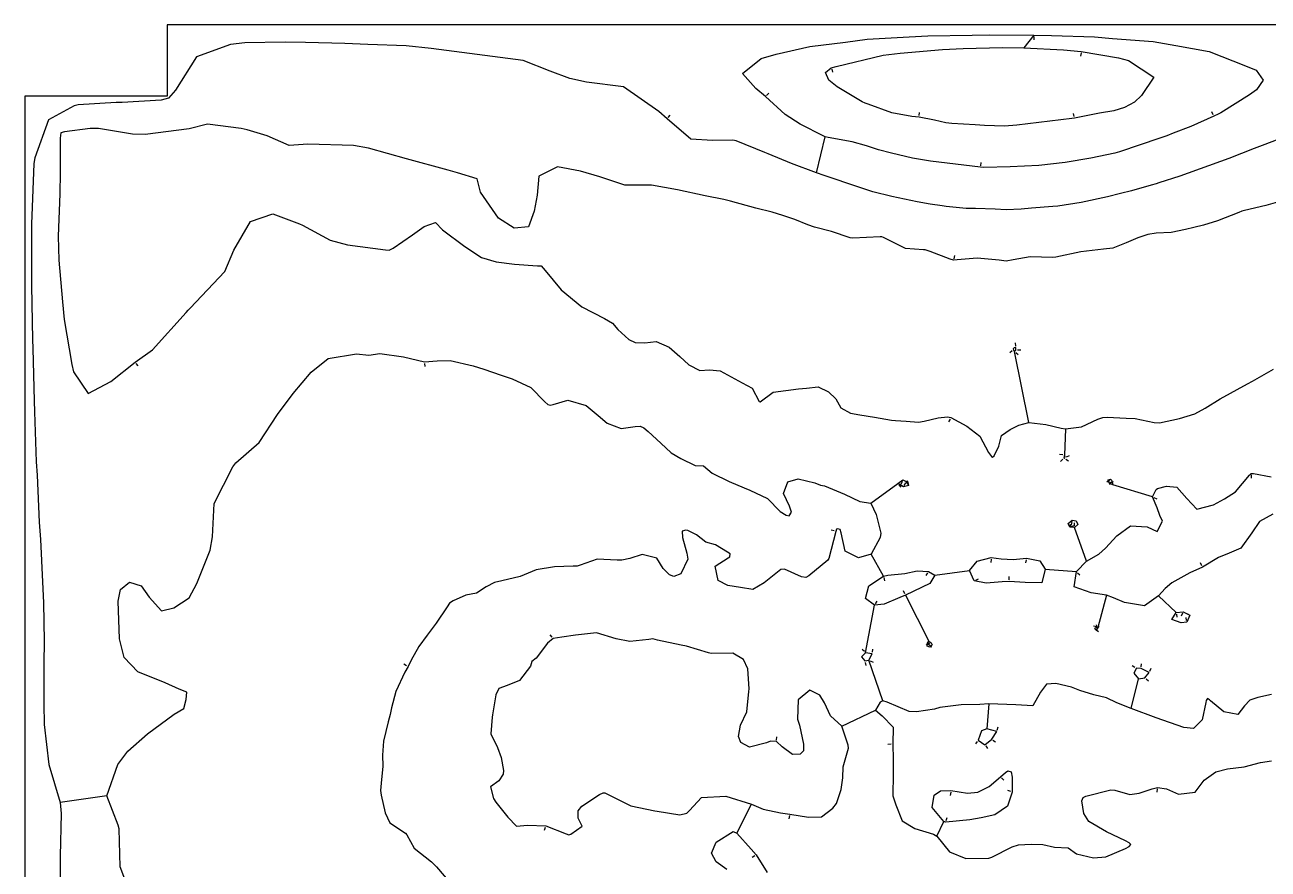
# Model space of a CAD drawing. Header units: metres. Extents: x -0.62 to 0.62, y -0.86 to 0.56.
# Drawn here: x -0.622 to 0.163, y 0.027 to 0.56 of the extents above; entities that cross this region are included whole.
import ezdxf

# ---------------------------------------------------------------- set-up
doc = ezdxf.new("R2010")
doc.units = ezdxf.units.M
for name, color, linetype in [('connections', 2, 'Continuous'), ('direction', 3, 'Continuous'), ('frame', 6, 'Continuous'), ('loops', 1, 'Continuous'), ('merged', 255, 'Continuous')]:
    doc.layers.add(name, color=color, linetype=linetype)

msp = doc.modelspace()

# ---------------------------------------------------------------- linework, layer by layer
at = {"layer": 'connections'}
for p, q in [((0.01493, 0.55375), (0.00866, 0.54577)), ((-0.12228, 0.46667), (-0.11693, 0.48945)), ((0.01167, 0.30894), (0.0028, 0.35381)), ((0.03489, 0.30507), (0.03419, 0.2883)), ((-0.08807, 0.25799), (-0.07092, 0.27045)), ((0.08989, 0.26202), (0.0649, 0.26965)), ((0.04823, 0.22143), (0.04052, 0.24268)), ((-0.07996, 0.21195), (-0.0878, 0.22583)), ((-0.04772, 0.21243), (-0.02565, 0.2154)), ((0.022, 0.21634), (0.04189, 0.21478)), ((-0.06619, 0.19986), (-0.05131, 0.17085)), ((0.06085, 0.1999), (0.05544, 0.17949)), ((0.09373, 0.19946), (0.10492, 0.18891)), ((-0.09143, 0.16352), (-0.08574, 0.19367)), ((-0.08048, 0.13316), (-0.08928, 0.15889)), ((0.07639, 0.12823), (0.08104, 0.14698)), ((-0.10632, 0.11714), (-0.08519, 0.12721)), ((-0.0135, 0.13121), (-0.0148, 0.11542)), ((-0.57064, 0.07303), (-0.60015, 0.06882)), ((-0.17261, 0.0495), (-0.16347, 0.06775)), ((-0.04628, 0.0476), (-0.04186, 0.05685))]:
    msp.add_line(p, q, dxfattribs=at)
at = {"layer": 'direction'}
for points in [[(0.0149, 0.55275), (0.01484, 0.55075)], [(0.04474, 0.54246), (0.0444, 0.54049)], [(-0.11277, 0.53216), (-0.11225, 0.53023)], [(-0.15387, 0.5156), (-0.15259, 0.51713)], [(-0.21611, 0.50159), (-0.21477, 0.50308)], [(-0.05744, 0.50288), (-0.05724, 0.50487)], [(0.04036, 0.50225), (0.04006, 0.50423)], [(0.12823, 0.50342), (0.12742, 0.50524)], [(-0.01857, 0.47117), (-0.01832, 0.47315)], [(-0.03548, 0.41246), (-0.03494, 0.41438)], [(0.00132, 0.35415), (-0.0003, 0.35298)], [(0.0035, 0.35726), (0.00342, 0.35926)], [(0.00462, 0.3548), (0.00662, 0.35491)], [(-0.5523, 0.34634), (-0.55115, 0.34471)], [(-0.36999, 0.34633), (-0.36985, 0.34434)], [(0.00355, 0.35315), (0.00506, 0.35184)], [(-0.03802, 0.31117), (-0.03896, 0.3094)], [(0.0332, 0.28846), (0.03123, 0.28879)], [(0.03322, 0.28585), (0.03186, 0.28438)], [(0.03511, 0.28572), (0.03681, 0.28467)], [(0.03564, 0.28734), (0.0375, 0.28808)], [(0.1523, 0.27582), (0.15232, 0.27382)], [(-0.07032, 0.26965), (-0.06914, 0.26804)], [(-0.06832, 0.27173), (-0.06909, 0.26989)], [(-0.06699, 0.26921), (-0.06594, 0.27091)], [(-0.06434, 0.27014), (-0.06481, 0.27209)], [(0.06255, 0.27256), (0.06103, 0.27126)], [(0.06297, 0.27218), (0.06108, 0.27152)], [(0.06217, 0.27173), (0.06285, 0.26985)], [(0.06337, 0.27117), (0.06527, 0.2718)], [(0.09078, 0.26157), (0.09257, 0.26066)], [(0.03736, 0.24443), (0.03871, 0.24295)], [(0.03887, 0.24635), (0.03848, 0.24438)], [(0.0386, 0.24322), (0.04044, 0.244)], [(0.04057, 0.24368), (0.04067, 0.24568)], [(-0.11115, 0.24043), (-0.11309, 0.24094)], [(-0.01209, 0.2226), (-0.01232, 0.22061)], [(0.01007, 0.22223), (0.00967, 0.22027)], [(0.12107, 0.21851), (0.12024, 0.22033)], [(-0.05218, 0.21402), (-0.05323, 0.21232)], [(0.04261, 0.21409), (0.04406, 0.21271)], [(-0.07977, 0.21097), (-0.07939, 0.20901)], [(-0.02177, 0.20941), (-0.01995, 0.21025)], [(-0.00061, 0.20961), (-0.00071, 0.2116)], [(-0.06656, 0.20079), (-0.06731, 0.20264)], [(-0.08515, 0.19448), (-0.08398, 0.1961)], [(0.05486, 0.17911), (0.05452, 0.18108)], [(0.10503, 0.18792), (0.10525, 0.18593)], [(0.10886, 0.1885), (0.10797, 0.18671)], [(0.11257, 0.18771), (0.11073, 0.18849)], [(0.11146, 0.18387), (0.11116, 0.18585)], [(-0.2894, 0.17333), (-0.2907, 0.17485)], [(0.05448, 0.17978), (0.05256, 0.18035)], [(0.05422, 0.17799), (0.05585, 0.17684)], [(0.05474, 0.17869), (0.0561, 0.18015)], [(-0.09215, 0.16421), (-0.0936, 0.1656)], [(-0.08699, 0.1639), (-0.08671, 0.16588)], [(-0.05193, 0.17007), (-0.05318, 0.1685)], [(-0.05091, 0.1694), (-0.05273, 0.16857)], [(-0.05154, 0.16755), (-0.04955, 0.16732)], [(-0.05152, 0.16889), (-0.0499, 0.1677)], [(-0.09164, 0.15733), (-0.09119, 0.15538)], [(-0.0884, 0.15841), (-0.08664, 0.15747)], [(-0.38131, 0.15529), (-0.38307, 0.15625)], [(0.0788, 0.15427), (0.07701, 0.15515)], [(0.08283, 0.15457), (0.08299, 0.15657)], [(0.08814, 0.15189), (0.08907, 0.15367)], [(0.08587, 0.14695), (0.08746, 0.14575)], [(-0.14761, 0.10837), (-0.14742, 0.11036)], [(-0.00821, 0.11468), (-0.00769, 0.11661)], [(-0.07525, 0.10571), (-0.07724, 0.10563)], [(-0.02084, 0.10754), (-0.022, 0.10591)], [(-0.01549, 0.10461), (-0.01425, 0.10304)], [(-0.01088, 0.10832), (-0.00922, 0.10721)], [(-0.00541, 0.08443), (-0.00409, 0.08292)], [(-0.03756, 0.0754), (-0.03785, 0.07343)], [(0.00033, 0.07578), (-0.00157, 0.07642)], [(0.09294, 0.07748), (0.09262, 0.07551)], [(-0.13945, 0.06065), (-0.1398, 0.05868)], [(-0.0404, 0.05744), (-0.03981, 0.05936)], [(-0.29377, 0.05318), (-0.29448, 0.05131)], [(-0.16142, 0.03524), (-0.16311, 0.03417)]]:
    msp.add_lwpolyline(points, dxfattribs=at)
at = {"layer": 'frame'}
msp.add_lwpolyline([(0.17749, 0.56018), (0.13805, 0.56018), (0.09861, 0.56018), (0.05916, 0.56018), (0.01972, 0.56018), (-0.01972, 0.56018), (-0.05916, 0.56018), (-0.09861, 0.56018), (-0.13805, 0.56018), (-0.17749, 0.56018), (-0.21694, 0.56018), (-0.25638, 0.56018), (-0.29582, 0.56018), (-0.33526, 0.56018), (-0.37471, 0.56018), (-0.41415, 0.56018), (-0.45359, 0.56018), (-0.49303, 0.56018), (-0.53248, 0.56018), (-0.53248, 0.51518), (-0.56248, 0.51518), (-0.59248, 0.51518), (-0.62248, 0.51518), (-0.62248, 0.47606), (-0.62248, 0.43693), (-0.62248, 0.3978), (-0.62248, 0.35867), (-0.62248, 0.31954), (-0.62248, 0.28041), (-0.62248, 0.24128), (-0.62248, 0.20216), (-0.62248, 0.16303), (-0.62248, 0.1239), (-0.62248, 0.08477), (-0.62248, 0.04564), (-0.62248, 0.00651)], dxfattribs=at)
at = {"layer": 'loops'}
for points in [[(0.12864, 0.5025), (0.1141, 0.49602), (0.103, 0.49172), (0.09896, 0.49012), (0.09462, 0.48859), (0.06902, 0.48004), (0.06605, 0.47919), (0.05097, 0.47589), (0.03471, 0.47316), (0.01809, 0.47135), (0.00007, 0.47044), (-0.0167, 0.47004), (-0.01869, 0.47018), (-0.05033, 0.47409), (-0.06182, 0.47607), (-0.07498, 0.47907), (-0.08317, 0.48132), (-0.09074, 0.48384), (-0.09981, 0.48637), (-0.11503, 0.48911), (-0.11693, 0.48945), (-0.11784, 0.48985), (-0.13267, 0.49736), (-0.14221, 0.50364), (-0.15451, 0.51484), (-0.16063, 0.51997), (-0.16907, 0.52944), (-0.1573, 0.53902), (-0.14786, 0.54169), (-0.12662, 0.54654), (-0.10398, 0.54919), (-0.09046, 0.55107), (-0.0638, 0.55258), (-0.05199, 0.55319), (-0.02412, 0.55372), (-0.01323, 0.55388), (0.01493, 0.55375), (0.02598, 0.55343), (0.05325, 0.55252), (0.06452, 0.55156), (0.09023, 0.54963), (0.10473, 0.54725), (0.1257, 0.54338), (0.14855, 0.5343), (0.15546, 0.53148), (0.15985, 0.52528), (0.15566, 0.51916), (0.15107, 0.51595), (0.13303, 0.50468), (0.13137, 0.50372), (0.12864, 0.5025)], [(-0.21678, 0.50085), (-0.22194, 0.50549), (-0.24432, 0.52094), (-0.2677, 0.52391), (-0.27829, 0.52637), (-0.29065, 0.53093), (-0.30763, 0.53771), (-0.36588, 0.54532), (-0.38166, 0.54684), (-0.40578, 0.54786), (-0.42036, 0.54844), (-0.44513, 0.54895), (-0.458, 0.54931), (-0.48359, 0.54881), (-0.4926, 0.54781), (-0.514, 0.53994), (-0.52724, 0.51889), (-0.53181, 0.51378), (-0.53644, 0.51266), (-0.56097, 0.51112), (-0.56487, 0.51109), (-0.58874, 0.50973), (-0.59133, 0.50911), (-0.6076, 0.50027), (-0.61622, 0.47623), (-0.61674, 0.47266), (-0.61816, 0.43958), (-0.61831, 0.43476), (-0.61838, 0.40023), (-0.61828, 0.39538), (-0.61773, 0.36132), (-0.61751, 0.35566), (-0.61669, 0.32258), (-0.61634, 0.31581), (-0.61531, 0.28418), (-0.61476, 0.27573), (-0.61349, 0.24602), (-0.61257, 0.235), (-0.61143, 0.20831), (-0.61061, 0.19509), (-0.6103, 0.17073), (-0.61056, 0.15675), (-0.61053, 0.13118), (-0.61023, 0.1182), (-0.60743, 0.09286), (-0.60015, 0.06882), (-0.59944, 0.06205), (-0.60023, 0.03498), (-0.60015, 0.01849)], [(-0.05754, 0.50189), (-0.0621, 0.50234), (-0.07484, 0.50457), (-0.08972, 0.50999), (-0.09155, 0.51069), (-0.09362, 0.51159), (-0.10941, 0.52094), (-0.11455, 0.52525), (-0.11673, 0.53012), (-0.11303, 0.53313), (-0.10999, 0.53394), (-0.0802, 0.54097), (-0.06962, 0.54233), (-0.04281, 0.54472), (-0.02978, 0.54529), (-0.00495, 0.54591), (0.00866, 0.54577), (0.03358, 0.5444), (0.04491, 0.54345), (0.06838, 0.53937), (0.07478, 0.53764), (0.09066, 0.52709), (0.08289, 0.51563), (0.07853, 0.51128), (0.07223, 0.50796), (0.06541, 0.50597), (0.05641, 0.5045), (0.04051, 0.50126), (0.03903, 0.50104), (0.00408, 0.49672), (-0.00357, 0.49623), (-0.01621, 0.49663), (-0.02214, 0.49695), (-0.03687, 0.4979), (-0.04057, 0.49838), (-0.04792, 0.49998), (-0.05754, 0.50189)], [(0.1763, 0.45023), (0.1615, 0.44615), (0.14796, 0.44287), (0.14634, 0.4424), (0.14434, 0.44167), (0.13105, 0.43638), (0.12205, 0.43363), (0.11604, 0.43215), (0.1107, 0.43081), (0.10159, 0.42893), (0.09218, 0.42859), (0.08693, 0.42772), (0.08071, 0.42563), (0.07324, 0.42238), (0.06477, 0.41921), (0.05896, 0.4185), (0.04463, 0.41681), (0.02884, 0.41334), (0.02688, 0.41322), (0.01259, 0.41356), (0.00177, 0.41165), (-0.00252, 0.41087), (-0.00706, 0.4115), (-0.02081, 0.41289), (-0.03346, 0.4117), (-0.03575, 0.4115), (-0.03793, 0.41211), (-0.05065, 0.41692), (-0.05364, 0.41806), (-0.05468, 0.41816), (-0.06617, 0.41885), (-0.08014, 0.42582), (-0.08115, 0.42625), (-0.08223, 0.42627), (-0.09933, 0.42546), (-0.10106, 0.42569), (-0.1128, 0.4296), (-0.12371, 0.4324), (-0.12775, 0.43377), (-0.13603, 0.43724), (-0.14357, 0.43978), (-0.15036, 0.44192), (-0.16062, 0.44436), (-0.17669, 0.44876), (-0.18084, 0.44978), (-0.1928, 0.45227), (-0.21026, 0.45598), (-0.22656, 0.45892), (-0.24351, 0.45888), (-0.25934, 0.46415), (-0.27146, 0.46772), (-0.28601, 0.47058), (-0.29774, 0.46451), (-0.29894, 0.45254), (-0.30064, 0.44254), (-0.30437, 0.43258), (-0.31336, 0.43165), (-0.32328, 0.438), (-0.33463, 0.45449), (-0.33678, 0.46289), (-0.34909, 0.46662), (-0.35505, 0.46839), (-0.3813, 0.4756), (-0.40541, 0.48219), (-0.41489, 0.484), (-0.44363, 0.48489), (-0.45545, 0.48388), (-0.46942, 0.49013), (-0.48203, 0.49384), (-0.48585, 0.49463), (-0.50713, 0.49755), (-0.51873, 0.49459), (-0.54655, 0.491), (-0.55444, 0.49103), (-0.57597, 0.49462), (-0.58126, 0.49477), (-0.59738, 0.49267), (-0.59971, 0.49192), (-0.60023, 0.48859), (-0.60028, 0.46699), (-0.60048, 0.45339), (-0.60141, 0.42664), (-0.60111, 0.41154), (-0.59875, 0.38529), (-0.59764, 0.37404), (-0.5929, 0.34566), (-0.59166, 0.341), (-0.58239, 0.32733), (-0.56823, 0.33495), (-0.55288, 0.34716), (-0.5419, 0.35492), (-0.52057, 0.37844), (-0.51931, 0.37996), (-0.51808, 0.38119), (-0.49608, 0.40442), (-0.49037, 0.41793), (-0.47996, 0.43598), (-0.46582, 0.44072), (-0.44889, 0.43446), (-0.44702, 0.43356), (-0.4297, 0.42425), (-0.41871, 0.42119), (-0.3947, 0.41809), (-0.39227, 0.41795), (-0.38989, 0.41908), (-0.37752, 0.42745), (-0.37016, 0.43288), (-0.36312, 0.43525), (-0.35868, 0.43063), (-0.34452, 0.42007), (-0.33401, 0.41325), (-0.32475, 0.41053), (-0.31325, 0.40891), (-0.29869, 0.40791), (-0.29637, 0.40795), (-0.29389, 0.4051), (-0.28378, 0.39272), (-0.27069, 0.38198), (-0.25627, 0.37468), (-0.25122, 0.37176), (-0.24785, 0.36765), (-0.24099, 0.36142), (-0.23685, 0.35943), (-0.23075, 0.35924), (-0.22361, 0.36008), (-0.21538, 0.35652), (-0.20879, 0.35059), (-0.203, 0.34547), (-0.19613, 0.34193), (-0.18994, 0.34218), (-0.18332, 0.34159), (-0.16928, 0.33399), (-0.16304, 0.3307), (-0.15864, 0.32227), (-0.15786, 0.32203), (-0.14974, 0.32809), (-0.13384, 0.33019), (-0.1287, 0.33057), (-0.12142, 0.33156), (-0.1149, 0.3284), (-0.11017, 0.32388), (-0.1069, 0.3183), (-0.10088, 0.31488), (-0.09505, 0.3139), (-0.08575, 0.31232), (-0.07502, 0.31039), (-0.07254, 0.31029), (-0.0658, 0.30975), (-0.0579, 0.30923), (-0.05431, 0.30972), (-0.04546, 0.31194), (-0.03969, 0.31265), (-0.03755, 0.31205)], [(0.17234, 0.48906), (0.16081, 0.48466), (0.15402, 0.48203), (0.13821, 0.4758), (0.10725, 0.46467), (0.09396, 0.46034), (0.0921, 0.45975), (0.08904, 0.45892), (0.07672, 0.45543), (0.06957, 0.45355), (0.06144, 0.45144), (0.04484, 0.44805), (0.03016, 0.44572), (0.02688, 0.44551), (0.01346, 0.44444), (0.00683, 0.44365), (-0.00263, 0.4433), (-0.00958, 0.44376), (-0.02193, 0.44419), (-0.02792, 0.44422), (-0.04045, 0.44539), (-0.04308, 0.44581), (-0.05067, 0.4469), (-0.0588, 0.44836), (-0.0627, 0.44923), (-0.07488, 0.45182), (-0.08672, 0.4548), (-0.09125, 0.45614), (-0.09566, 0.4577), (-0.11746, 0.46505), (-0.12228, 0.46667), (-0.13808, 0.47268), (-0.15287, 0.47865), (-0.15509, 0.47957), (-0.17314, 0.48697), (-0.17531, 0.48739), (-0.18812, 0.48705), (-0.20182, 0.48795), (-0.21678, 0.50085)], [(0.00213, 0.35474), (0.0028, 0.35381), (0.00362, 0.35475), (0.00354, 0.35626), (0.00247, 0.35622), (0.0019, 0.35558), (0.00213, 0.35474)], [(-0.55589, 0.01156), (-0.56231, 0.02834), (-0.56283, 0.05217), (-0.56346, 0.05457), (-0.57064, 0.07303), (-0.56377, 0.09293), (-0.55744, 0.10124), (-0.54493, 0.11234), (-0.52817, 0.12461), (-0.52213, 0.12839), (-0.52048, 0.13395), (-0.52012, 0.13856), (-0.52499, 0.14056), (-0.53379, 0.14453), (-0.55109, 0.1515), (-0.55976, 0.16057), (-0.56268, 0.17231), (-0.5636, 0.19601), (-0.5621, 0.20348), (-0.55646, 0.20813), (-0.54891, 0.20587), (-0.54402, 0.19856), (-0.53624, 0.19006), (-0.52828, 0.19188), (-0.51875, 0.19829), (-0.51381, 0.20727), (-0.50536, 0.22822), (-0.504, 0.2368), (-0.50293, 0.25788), (-0.4912, 0.28107), (-0.48917, 0.28342), (-0.47456, 0.29629), (-0.46297, 0.31413), (-0.4529, 0.32726), (-0.44159, 0.34083), (-0.4308, 0.34935), (-0.41295, 0.35236), (-0.40523, 0.35148), (-0.39824, 0.35266), (-0.3833, 0.35048), (-0.37006, 0.34733), (-0.36205, 0.34788), (-0.3538, 0.3482), (-0.3393, 0.34482), (-0.33263, 0.34271), (-0.32155, 0.33891), (-0.31454, 0.33666), (-0.30287, 0.3311), (-0.29396, 0.32211), (-0.29205, 0.32044), (-0.29065, 0.31994), (-0.28877, 0.32032), (-0.27939, 0.32316), (-0.26792, 0.31973), (-0.26026, 0.3134), (-0.25459, 0.30852), (-0.24567, 0.30528), (-0.23694, 0.30641), (-0.23376, 0.30659), (-0.23145, 0.30553), (-0.22871, 0.30322), (-0.22082, 0.29589), (-0.21424, 0.28987), (-0.20801, 0.28615), (-0.19913, 0.28176), (-0.19381, 0.28155), (-0.18819, 0.27701), (-0.17752, 0.27171), (-0.16797, 0.26776), (-0.1645, 0.26612), (-0.15338, 0.2609), (-0.14539, 0.25273), (-0.1415, 0.25044), (-0.13954, 0.25009), (-0.13827, 0.25232), (-0.13953, 0.25602), (-0.14324, 0.26421), (-0.14043, 0.27157), (-0.13389, 0.27342), (-0.1235, 0.27092), (-0.11986, 0.26947), (-0.11732, 0.26906), (-0.10476, 0.26362), (-0.095, 0.25905), (-0.08807, 0.25799), (-0.08458, 0.2508), (-0.08168, 0.23911), (-0.08206, 0.23624), (-0.0878, 0.22583), (-0.09581, 0.22338), (-0.1043, 0.22765), (-0.10681, 0.23935), (-0.10736, 0.24141), (-0.10895, 0.24171), (-0.1098, 0.24152), (-0.11018, 0.24018), (-0.11467, 0.22303), (-0.11526, 0.2221), (-0.12729, 0.21217), (-0.12907, 0.21108), (-0.13179, 0.21157), (-0.14253, 0.21627), (-0.145, 0.21608), (-0.15545, 0.20761), (-0.16264, 0.2035), (-0.17035, 0.20479), (-0.17845, 0.20596), (-0.18444, 0.20921), (-0.18645, 0.21827), (-0.17828, 0.22346), (-0.17705, 0.22415), (-0.17702, 0.22592), (-0.17852, 0.22702), (-0.18628, 0.23171), (-0.19231, 0.23339), (-0.19815, 0.23803), (-0.20365, 0.24084), (-0.20488, 0.24105), (-0.20719, 0.2404), (-0.20708, 0.23638), (-0.20434, 0.2264), (-0.20359, 0.22256), (-0.20802, 0.21327), (-0.21246, 0.21165), (-0.2152, 0.21278), (-0.21918, 0.21683), (-0.22331, 0.2233), (-0.23251, 0.22558), (-0.24029, 0.22306), (-0.24544, 0.22199), (-0.24834, 0.22198), (-0.26101, 0.22259), (-0.27175, 0.21888), (-0.27353, 0.21821), (-0.27604, 0.21819), (-0.28796, 0.2177), (-0.29949, 0.21589), (-0.30962, 0.21177), (-0.32113, 0.20886), (-0.32577, 0.20787), (-0.33112, 0.20508), (-0.33712, 0.20125), (-0.34396, 0.19983), (-0.35187, 0.19636), (-0.35417, 0.19479), (-0.35577, 0.19244), (-0.36259, 0.18217), (-0.36834, 0.17453), (-0.37366, 0.16741), (-0.37853, 0.15876), (-0.38043, 0.15482), (-0.3824, 0.15118), (-0.38816, 0.13911), (-0.39078, 0.12862), (-0.39167, 0.1246), (-0.39298, 0.11978), (-0.39596, 0.10773), (-0.39656, 0.09888), (-0.39638, 0.09181), (-0.39745, 0.08121), (-0.39788, 0.07657), (-0.3974, 0.07351), (-0.3948, 0.0624), (-0.39199, 0.05602), (-0.38204, 0.04953), (-0.38119, 0.0485), (-0.37656, 0.04005), (-0.36566, 0.03152), (-0.36238, 0.02818), (-0.35399, 0.01844)], [(-0.03755, 0.31205), (-0.02744, 0.30665), (-0.01917, 0.30033), (-0.01375, 0.28993), (-0.01192, 0.28751), (-0.01111, 0.287), (-0.01024, 0.2879), (-0.00723, 0.29396), (-0.0056, 0.30068), (0.00003, 0.30448), (0.0054, 0.30727), (0.01167, 0.30894), (0.02251, 0.30764), (0.03224, 0.30534), (0.03489, 0.30507), (0.04508, 0.30629), (0.05526, 0.31099), (0.0586, 0.31216), (0.0612, 0.31233), (0.07328, 0.31171), (0.07893, 0.31142), (0.091, 0.30905), (0.09436, 0.30881), (0.10687, 0.31147), (0.11664, 0.31452), (0.12321, 0.31813), (0.13269, 0.32388), (0.14983, 0.33344), (0.15303, 0.33518), (0.16623, 0.34263)], [(0.03426, 0.28625), (0.03471, 0.28698), (0.03419, 0.2883), (0.0339, 0.28658), (0.03426, 0.28625)], [(0.12149, 0.2176), (0.11348, 0.21394), (0.10207, 0.20767), (0.09792, 0.20412), (0.09373, 0.19946), (0.08485, 0.19315), (0.07214, 0.19519), (0.06522, 0.19822), (0.06085, 0.1999), (0.05121, 0.20133), (0.04046, 0.20514), (0.04189, 0.21478), (0.04823, 0.22143), (0.05602, 0.22583), (0.06012, 0.22959), (0.06734, 0.23728), (0.07589, 0.24372), (0.08656, 0.24311), (0.09284, 0.24011), (0.09625, 0.24655), (0.09456, 0.25026), (0.09278, 0.25498), (0.08989, 0.26202), (0.09223, 0.26665), (0.09309, 0.26733), (0.09868, 0.26876), (0.10528, 0.26809), (0.11149, 0.2609), (0.11798, 0.25425), (0.12838, 0.2569), (0.13529, 0.26071), (0.1423, 0.2652), (0.15118, 0.27577), (0.15229, 0.27682), (0.15366, 0.27683), (0.16495, 0.27461)], [(-0.06411, 0.26917), (-0.06752, 0.26836), (-0.07092, 0.27045), (-0.06793, 0.27265), (-0.06625, 0.27194), (-0.06411, 0.26917)], [(0.06242, 0.27086), (0.06182, 0.27267), (0.06331, 0.27321), (0.06392, 0.2725), (0.0649, 0.26965), (0.06242, 0.27086)], [(0.04052, 0.24268), (0.03768, 0.24283), (0.03669, 0.24517), (0.03906, 0.24733), (0.04171, 0.24681), (0.04279, 0.2446), (0.04052, 0.24268)], [(0.16586, 0.2511), (0.15754, 0.24644), (0.15255, 0.23926), (0.14578, 0.22968), (0.13833, 0.22643), (0.13161, 0.22374), (0.12149, 0.2176)], [(-0.00056, 0.20861), (-0.00509, 0.20839), (-0.01523, 0.20742), (-0.02267, 0.20899), (-0.02565, 0.2154), (-0.02098, 0.22145), (-0.01197, 0.22359), (-0.00564, 0.22284), (0.00197, 0.22236), (0.01027, 0.22321), (0.01869, 0.22148), (0.022, 0.21634), (0.02008, 0.20768), (0.00952, 0.20782), (-0.00056, 0.20861)], [(-0.05165, 0.21487), (-0.04772, 0.21243), (-0.05077, 0.20734), (-0.06619, 0.19986), (-0.06964, 0.19847), (-0.07956, 0.19414), (-0.08574, 0.19367), (-0.09149, 0.19785), (-0.08938, 0.20584), (-0.07996, 0.21195), (-0.07722, 0.21249), (-0.06653, 0.21348), (-0.0587, 0.2153), (-0.05165, 0.21487)], [(0.10492, 0.18891), (0.1093, 0.1894), (0.11349, 0.18732), (0.11161, 0.18288), (0.10808, 0.18235), (0.10217, 0.18462), (0.10492, 0.18891)], [(-0.28875, 0.17257), (-0.29239, 0.16947), (-0.29943, 0.16018), (-0.30217, 0.15791), (-0.30315, 0.15507), (-0.30999, 0.14591), (-0.31788, 0.1429), (-0.32299, 0.141), (-0.32499, 0.13684), (-0.32715, 0.12439), (-0.32728, 0.12282), (-0.32821, 0.11224), (-0.324, 0.10371), (-0.32152, 0.09731), (-0.32006, 0.08921), (-0.32032, 0.08671), (-0.32312, 0.08265), (-0.32836, 0.07886), (-0.32643, 0.07141), (-0.32493, 0.06906), (-0.3173, 0.05973), (-0.31187, 0.05385), (-0.305, 0.05467), (-0.29341, 0.05411), (-0.28049, 0.04919), (-0.27887, 0.0485), (-0.27759, 0.04893), (-0.27043, 0.05405), (-0.273, 0.05892), (-0.27299, 0.06364), (-0.27072, 0.06659), (-0.25941, 0.07394), (-0.25725, 0.07492), (-0.25612, 0.07511), (-0.2549, 0.07448), (-0.23959, 0.06681), (-0.22451, 0.06363), (-0.22296, 0.06338), (-0.20872, 0.06117), (-0.20427, 0.06227), (-0.20267, 0.06393), (-0.19507, 0.07203), (-0.17962, 0.07298), (-0.16347, 0.06775), (-0.15617, 0.06469), (-0.14513, 0.06236), (-0.13928, 0.06163), (-0.12743, 0.05955), (-0.11932, 0.05978), (-0.11208, 0.0653), (-0.10975, 0.06826), (-0.10674, 0.07704), (-0.10582, 0.08448), (-0.10555, 0.09148), (-0.10218, 0.10333), (-0.10229, 0.10507), (-0.10632, 0.11714), (-0.11346, 0.12368), (-0.11729, 0.13181), (-0.12031, 0.13663), (-0.12649, 0.13987), (-0.13397, 0.13387), (-0.1343, 0.12155), (-0.13302, 0.1177), (-0.13055, 0.10575), (-0.13066, 0.10151), (-0.13279, 0.0995), (-0.13745, 0.09922), (-0.14405, 0.10411), (-0.14771, 0.10737), (-0.15139, 0.10773), (-0.15389, 0.10654), (-0.16462, 0.10385), (-0.17023, 0.10681), (-0.17175, 0.11053), (-0.17033, 0.11769), (-0.16643, 0.12608), (-0.16505, 0.13908), (-0.16497, 0.14079), (-0.16572, 0.15337), (-0.16849, 0.15932), (-0.1753, 0.16323), (-0.18901, 0.16309), (-0.19061, 0.16339), (-0.20459, 0.16766), (-0.20794, 0.16836), (-0.22278, 0.17149), (-0.22575, 0.17238), (-0.22823, 0.1718), (-0.24033, 0.17061), (-0.24887, 0.17239), (-0.26135, 0.17616), (-0.27456, 0.17468), (-0.28332, 0.17345), (-0.28875, 0.17257)], [(0.05544, 0.17949), (0.05503, 0.17812), (0.05406, 0.17796), (0.0534, 0.17857), (0.05396, 0.17937), (0.05544, 0.17949)], [(-0.05253, 0.16767), (-0.05232, 0.16948), (-0.05131, 0.17085), (-0.04999, 0.16981), (-0.04941, 0.16852), (-0.05069, 0.16712), (-0.05253, 0.16767)], [(-0.09186, 0.1583), (-0.08928, 0.15889), (-0.08713, 0.16291), (-0.09143, 0.16352), (-0.094, 0.16085), (-0.09186, 0.1583)], [(0.08507, 0.14756), (0.08768, 0.15101), (0.08275, 0.15358), (0.0797, 0.15382), (0.07809, 0.15058), (0.08104, 0.14698), (0.08507, 0.14756)], [(0.1651, 0.13723), (0.15653, 0.13518), (0.15138, 0.1335), (0.14809, 0.12991), (0.1437, 0.12441), (0.13498, 0.12611), (0.12662, 0.13322), (0.12593, 0.13386), (0.12467, 0.13457), (0.1238, 0.13338), (0.1236, 0.13213), (0.12131, 0.12108), (0.11572, 0.11571), (0.10958, 0.11623), (0.09227, 0.1224), (0.07639, 0.12823), (0.06746, 0.1318), (0.0609, 0.13498), (0.05276, 0.13693), (0.04401, 0.13959), (0.03869, 0.14172), (0.02891, 0.14399), (0.02288, 0.14368), (0.01908, 0.13851), (0.01437, 0.12993), (0.00352, 0.13051), (-0.0135, 0.13121), (-0.01918, 0.1309), (-0.03107, 0.13058), (-0.04452, 0.12885), (-0.04791, 0.12796), (-0.05928, 0.1261), (-0.06394, 0.12632), (-0.0777, 0.1323), (-0.08048, 0.13316), (-0.08213, 0.13222), (-0.08519, 0.12721), (-0.08099, 0.12375), (-0.07393, 0.11647), (-0.07425, 0.10575)], [(-0.02025, 0.10835), (-0.01611, 0.10539), (-0.01171, 0.10888), (-0.00847, 0.11372), (-0.0148, 0.11542), (-0.01814, 0.11412), (-0.02025, 0.10835)], [(-0.07425, 0.10575), (-0.07385, 0.09603), (-0.07403, 0.08694), (-0.07415, 0.07311), (-0.0723, 0.06746), (-0.06834, 0.05737), (-0.06028, 0.05253), (-0.04845, 0.04898), (-0.04628, 0.0476), (-0.03844, 0.03774), (-0.02802, 0.03351), (-0.01359, 0.03367), (-0.01152, 0.03427), (0.00128, 0.04088), (0.00517, 0.04225), (0.0133, 0.04264), (0.02064, 0.04238), (0.02808, 0.04075), (0.03664, 0.04031), (0.04196, 0.03645), (0.0527, 0.03403), (0.06051, 0.03465), (0.07282, 0.03979), (0.07521, 0.0412), (0.0761, 0.04242), (0.07519, 0.04335), (0.07293, 0.04465), (0.06076, 0.05032), (0.0497, 0.05695), (0.04659, 0.06198), (0.0453, 0.07001), (0.04609, 0.07207), (0.04771, 0.07288), (0.06351, 0.07686), (0.06613, 0.07669), (0.07548, 0.07398), (0.08153, 0.07483), (0.08973, 0.07759), (0.09311, 0.07847), (0.09877, 0.07753), (0.10632, 0.07407), (0.11691, 0.0755), (0.12259, 0.08304), (0.12983, 0.08831), (0.13721, 0.09014), (0.14786, 0.09147), (0.15814, 0.09413), (0.16515, 0.09525)], [(-0.00607, 0.08518), (-0.00288, 0.08796), (-0.0014, 0.08892), (0.00066, 0.08819), (0.00128, 0.08498), (0.00127, 0.07546), (-0.00171, 0.06662), (-0.00974, 0.06119), (-0.01844, 0.05912), (-0.02552, 0.05799), (-0.04069, 0.05649), (-0.04186, 0.05685), (-0.04928, 0.06576), (-0.04804, 0.07352), (-0.04404, 0.07631), (-0.03741, 0.07639), (-0.02707, 0.07485), (-0.02046, 0.07546), (-0.01331, 0.07898), (-0.00607, 0.08518)], [(-0.17909, 0.02665), (-0.18573, 0.03151), (-0.1887, 0.0369), (-0.18584, 0.04386), (-0.17503, 0.05048), (-0.17261, 0.0495), (-0.16367, 0.03934), (-0.16058, 0.03578), (-0.15355, 0.02475)]]:
    msp.add_lwpolyline(points, dxfattribs=at)
at = {"layer": 'merged'}
for p, q in [((0.01493, 0.55375), (0.00866, 0.54577)), ((-0.12228, 0.46667), (-0.11693, 0.48945)), ((0.01167, 0.30894), (0.0028, 0.35381)), ((0.03489, 0.30507), (0.03419, 0.2883)), ((-0.08807, 0.25799), (-0.07092, 0.27045)), ((0.08989, 0.26202), (0.0649, 0.26965)), ((0.04823, 0.22143), (0.04052, 0.24268)), ((-0.07996, 0.21195), (-0.0878, 0.22583)), ((-0.04772, 0.21243), (-0.02565, 0.2154)), ((0.022, 0.21634), (0.04189, 0.21478)), ((-0.06619, 0.19986), (-0.05131, 0.17085)), ((0.06085, 0.1999), (0.05544, 0.17949)), ((0.09373, 0.19946), (0.10492, 0.18891)), ((-0.09143, 0.16352), (-0.08574, 0.19367)), ((-0.08048, 0.13316), (-0.08928, 0.15889)), ((0.07639, 0.12823), (0.08104, 0.14698)), ((-0.10632, 0.11714), (-0.08519, 0.12721)), ((-0.0135, 0.13121), (-0.0148, 0.11542)), ((-0.57064, 0.07303), (-0.60015, 0.06882)), ((-0.17261, 0.0495), (-0.16347, 0.06775)), ((-0.04628, 0.0476), (-0.04186, 0.05685))]:
    msp.add_line(p, q, dxfattribs=at)
for points in [[(0.17749, 0.56018), (0.13805, 0.56018), (0.09861, 0.56018), (0.05916, 0.56018), (0.01972, 0.56018), (-0.01972, 0.56018), (-0.05916, 0.56018), (-0.09861, 0.56018), (-0.13805, 0.56018), (-0.17749, 0.56018), (-0.21694, 0.56018), (-0.25638, 0.56018), (-0.29582, 0.56018), (-0.33526, 0.56018), (-0.37471, 0.56018), (-0.41415, 0.56018), (-0.45359, 0.56018), (-0.49303, 0.56018), (-0.53248, 0.56018), (-0.53248, 0.51518), (-0.56248, 0.51518), (-0.59248, 0.51518), (-0.62248, 0.51518), (-0.62248, 0.47606), (-0.62248, 0.43693), (-0.62248, 0.3978), (-0.62248, 0.35867), (-0.62248, 0.31954), (-0.62248, 0.28041), (-0.62248, 0.24128), (-0.62248, 0.20216), (-0.62248, 0.16303), (-0.62248, 0.1239), (-0.62248, 0.08477), (-0.62248, 0.04564), (-0.62248, 0.00651)], [(0.12864, 0.5025), (0.1141, 0.49602), (0.103, 0.49172), (0.09896, 0.49012), (0.09462, 0.48859), (0.06902, 0.48004), (0.06605, 0.47919), (0.05097, 0.47589), (0.03471, 0.47316), (0.01809, 0.47135), (0.00007, 0.47044), (-0.0167, 0.47004), (-0.01869, 0.47018), (-0.05033, 0.47409), (-0.06182, 0.47607), (-0.07498, 0.47907), (-0.08317, 0.48132), (-0.09074, 0.48384), (-0.09981, 0.48637), (-0.11503, 0.48911), (-0.11693, 0.48945), (-0.11784, 0.48985), (-0.13267, 0.49736), (-0.14221, 0.50364), (-0.15451, 0.51484), (-0.16063, 0.51997), (-0.16907, 0.52944), (-0.1573, 0.53902), (-0.14786, 0.54169), (-0.12662, 0.54654), (-0.10398, 0.54919), (-0.09046, 0.55107), (-0.0638, 0.55258), (-0.05199, 0.55319), (-0.02412, 0.55372), (-0.01323, 0.55388), (0.01493, 0.55375), (0.02598, 0.55343), (0.05325, 0.55252), (0.06452, 0.55156), (0.09023, 0.54963), (0.10473, 0.54725), (0.1257, 0.54338), (0.14855, 0.5343), (0.15546, 0.53148), (0.15985, 0.52528), (0.15566, 0.51916), (0.15107, 0.51595), (0.13303, 0.50468), (0.13137, 0.50372), (0.12864, 0.5025)], [(0.0149, 0.55275), (0.01484, 0.55075)], [(-0.21678, 0.50085), (-0.22194, 0.50549), (-0.24432, 0.52094), (-0.2677, 0.52391), (-0.27829, 0.52637), (-0.29065, 0.53093), (-0.30763, 0.53771), (-0.36588, 0.54532), (-0.38166, 0.54684), (-0.40578, 0.54786), (-0.42036, 0.54844), (-0.44513, 0.54895), (-0.458, 0.54931), (-0.48359, 0.54881), (-0.4926, 0.54781), (-0.514, 0.53994), (-0.52724, 0.51889), (-0.53181, 0.51378), (-0.53644, 0.51266), (-0.56097, 0.51112), (-0.56487, 0.51109), (-0.58874, 0.50973), (-0.59133, 0.50911), (-0.6076, 0.50027), (-0.61622, 0.47623), (-0.61674, 0.47266), (-0.61816, 0.43958), (-0.61831, 0.43476), (-0.61838, 0.40023), (-0.61828, 0.39538), (-0.61773, 0.36132), (-0.61751, 0.35566), (-0.61669, 0.32258), (-0.61634, 0.31581), (-0.61531, 0.28418), (-0.61476, 0.27573), (-0.61349, 0.24602), (-0.61257, 0.235), (-0.61143, 0.20831), (-0.61061, 0.19509), (-0.6103, 0.17073), (-0.61056, 0.15675), (-0.61053, 0.13118), (-0.61023, 0.1182), (-0.60743, 0.09286), (-0.60015, 0.06882), (-0.59944, 0.06205), (-0.60023, 0.03498), (-0.60015, 0.01849)], [(-0.05754, 0.50189), (-0.0621, 0.50234), (-0.07484, 0.50457), (-0.08972, 0.50999), (-0.09155, 0.51069), (-0.09362, 0.51159), (-0.10941, 0.52094), (-0.11455, 0.52525), (-0.11673, 0.53012), (-0.11303, 0.53313), (-0.10999, 0.53394), (-0.0802, 0.54097), (-0.06962, 0.54233), (-0.04281, 0.54472), (-0.02978, 0.54529), (-0.00495, 0.54591), (0.00866, 0.54577), (0.03358, 0.5444), (0.04491, 0.54345), (0.06838, 0.53937), (0.07478, 0.53764), (0.09066, 0.52709), (0.08289, 0.51563), (0.07853, 0.51128), (0.07223, 0.50796), (0.06541, 0.50597), (0.05641, 0.5045), (0.04051, 0.50126), (0.03903, 0.50104), (0.00408, 0.49672), (-0.00357, 0.49623), (-0.01621, 0.49663), (-0.02214, 0.49695), (-0.03687, 0.4979), (-0.04057, 0.49838), (-0.04792, 0.49998), (-0.05754, 0.50189)], [(0.04474, 0.54246), (0.0444, 0.54049)], [(-0.11277, 0.53216), (-0.11225, 0.53023)], [(-0.15387, 0.5156), (-0.15259, 0.51713)], [(-0.21611, 0.50159), (-0.21477, 0.50308)], [(-0.05744, 0.50288), (-0.05724, 0.50487)], [(0.04036, 0.50225), (0.04006, 0.50423)], [(0.12823, 0.50342), (0.12742, 0.50524)], [(0.1763, 0.45023), (0.1615, 0.44615), (0.14796, 0.44287), (0.14634, 0.4424), (0.14434, 0.44167), (0.13105, 0.43638), (0.12205, 0.43363), (0.11604, 0.43215), (0.1107, 0.43081), (0.10159, 0.42893), (0.09218, 0.42859), (0.08693, 0.42772), (0.08071, 0.42563), (0.07324, 0.42238), (0.06477, 0.41921), (0.05896, 0.4185), (0.04463, 0.41681), (0.02884, 0.41334), (0.02688, 0.41322), (0.01259, 0.41356), (0.00177, 0.41165), (-0.00252, 0.41087), (-0.00706, 0.4115), (-0.02081, 0.41289), (-0.03346, 0.4117), (-0.03575, 0.4115), (-0.03793, 0.41211), (-0.05065, 0.41692), (-0.05364, 0.41806), (-0.05468, 0.41816), (-0.06617, 0.41885), (-0.08014, 0.42582), (-0.08115, 0.42625), (-0.08223, 0.42627), (-0.09933, 0.42546), (-0.10106, 0.42569), (-0.1128, 0.4296), (-0.12371, 0.4324), (-0.12775, 0.43377), (-0.13603, 0.43724), (-0.14357, 0.43978), (-0.15036, 0.44192), (-0.16062, 0.44436), (-0.17669, 0.44876), (-0.18084, 0.44978), (-0.1928, 0.45227), (-0.21026, 0.45598), (-0.22656, 0.45892), (-0.24351, 0.45888), (-0.25934, 0.46415), (-0.27146, 0.46772), (-0.28601, 0.47058), (-0.29774, 0.46451), (-0.29894, 0.45254), (-0.30064, 0.44254), (-0.30437, 0.43258), (-0.31336, 0.43165), (-0.32328, 0.438), (-0.33463, 0.45449), (-0.33678, 0.46289), (-0.34909, 0.46662), (-0.35505, 0.46839), (-0.3813, 0.4756), (-0.40541, 0.48219), (-0.41489, 0.484), (-0.44363, 0.48489), (-0.45545, 0.48388), (-0.46942, 0.49013), (-0.48203, 0.49384), (-0.48585, 0.49463), (-0.50713, 0.49755), (-0.51873, 0.49459), (-0.54655, 0.491), (-0.55444, 0.49103), (-0.57597, 0.49462), (-0.58126, 0.49477), (-0.59738, 0.49267), (-0.59971, 0.49192), (-0.60023, 0.48859), (-0.60028, 0.46699), (-0.60048, 0.45339), (-0.60141, 0.42664), (-0.60111, 0.41154), (-0.59875, 0.38529), (-0.59764, 0.37404), (-0.5929, 0.34566), (-0.59166, 0.341), (-0.58239, 0.32733), (-0.56823, 0.33495), (-0.55288, 0.34716), (-0.5419, 0.35492), (-0.52057, 0.37844), (-0.51931, 0.37996), (-0.51808, 0.38119), (-0.49608, 0.40442), (-0.49037, 0.41793), (-0.47996, 0.43598), (-0.46582, 0.44072), (-0.44889, 0.43446), (-0.44702, 0.43356), (-0.4297, 0.42425), (-0.41871, 0.42119), (-0.3947, 0.41809), (-0.39227, 0.41795), (-0.38989, 0.41908), (-0.37752, 0.42745), (-0.37016, 0.43288), (-0.36312, 0.43525), (-0.35868, 0.43063), (-0.34452, 0.42007), (-0.33401, 0.41325), (-0.32475, 0.41053), (-0.31325, 0.40891), (-0.29869, 0.40791), (-0.29637, 0.40795), (-0.29389, 0.4051), (-0.28378, 0.39272), (-0.27069, 0.38198), (-0.25627, 0.37468), (-0.25122, 0.37176), (-0.24785, 0.36765), (-0.24099, 0.36142), (-0.23685, 0.35943), (-0.23075, 0.35924), (-0.22361, 0.36008), (-0.21538, 0.35652), (-0.20879, 0.35059), (-0.203, 0.34547), (-0.19613, 0.34193), (-0.18994, 0.34218), (-0.18332, 0.34159), (-0.16928, 0.33399), (-0.16304, 0.3307), (-0.15864, 0.32227), (-0.15786, 0.32203), (-0.14974, 0.32809), (-0.13384, 0.33019), (-0.1287, 0.33057), (-0.12142, 0.33156), (-0.1149, 0.3284), (-0.11017, 0.32388), (-0.1069, 0.3183), (-0.10088, 0.31488), (-0.09505, 0.3139), (-0.08575, 0.31232), (-0.07502, 0.31039), (-0.07254, 0.31029), (-0.0658, 0.30975), (-0.0579, 0.30923), (-0.05431, 0.30972), (-0.04546, 0.31194), (-0.03969, 0.31265), (-0.03755, 0.31205)], [(0.17234, 0.48906), (0.16081, 0.48466), (0.15402, 0.48203), (0.13821, 0.4758), (0.10725, 0.46467), (0.09396, 0.46034), (0.0921, 0.45975), (0.08904, 0.45892), (0.07672, 0.45543), (0.06957, 0.45355), (0.06144, 0.45144), (0.04484, 0.44805), (0.03016, 0.44572), (0.02688, 0.44551), (0.01346, 0.44444), (0.00683, 0.44365), (-0.00263, 0.4433), (-0.00958, 0.44376), (-0.02193, 0.44419), (-0.02792, 0.44422), (-0.04045, 0.44539), (-0.04308, 0.44581), (-0.05067, 0.4469), (-0.0588, 0.44836), (-0.0627, 0.44923), (-0.07488, 0.45182), (-0.08672, 0.4548), (-0.09125, 0.45614), (-0.09566, 0.4577), (-0.11746, 0.46505), (-0.12228, 0.46667), (-0.13808, 0.47268), (-0.15287, 0.47865), (-0.15509, 0.47957), (-0.17314, 0.48697), (-0.17531, 0.48739), (-0.18812, 0.48705), (-0.20182, 0.48795), (-0.21678, 0.50085)], [(-0.01857, 0.47117), (-0.01832, 0.47315)], [(-0.03548, 0.41246), (-0.03494, 0.41438)], [(0.00132, 0.35415), (-0.0003, 0.35298)], [(0.00213, 0.35474), (0.0028, 0.35381), (0.00362, 0.35475), (0.00354, 0.35626), (0.00247, 0.35622), (0.0019, 0.35558), (0.00213, 0.35474)], [(0.0035, 0.35726), (0.00342, 0.35926)], [(0.00462, 0.3548), (0.00662, 0.35491)], [(-0.55589, 0.01156), (-0.56231, 0.02834), (-0.56283, 0.05217), (-0.56346, 0.05457), (-0.57064, 0.07303), (-0.56377, 0.09293), (-0.55744, 0.10124), (-0.54493, 0.11234), (-0.52817, 0.12461), (-0.52213, 0.12839), (-0.52048, 0.13395), (-0.52012, 0.13856), (-0.52499, 0.14056), (-0.53379, 0.14453), (-0.55109, 0.1515), (-0.55976, 0.16057), (-0.56268, 0.17231), (-0.5636, 0.19601), (-0.5621, 0.20348), (-0.55646, 0.20813), (-0.54891, 0.20587), (-0.54402, 0.19856), (-0.53624, 0.19006), (-0.52828, 0.19188), (-0.51875, 0.19829), (-0.51381, 0.20727), (-0.50536, 0.22822), (-0.504, 0.2368), (-0.50293, 0.25788), (-0.4912, 0.28107), (-0.48917, 0.28342), (-0.47456, 0.29629), (-0.46297, 0.31413), (-0.4529, 0.32726), (-0.44159, 0.34083), (-0.4308, 0.34935), (-0.41295, 0.35236), (-0.40523, 0.35148), (-0.39824, 0.35266), (-0.3833, 0.35048), (-0.37006, 0.34733), (-0.36205, 0.34788), (-0.3538, 0.3482), (-0.3393, 0.34482), (-0.33263, 0.34271), (-0.32155, 0.33891), (-0.31454, 0.33666), (-0.30287, 0.3311), (-0.29396, 0.32211), (-0.29205, 0.32044), (-0.29065, 0.31994), (-0.28877, 0.32032), (-0.27939, 0.32316), (-0.26792, 0.31973), (-0.26026, 0.3134), (-0.25459, 0.30852), (-0.24567, 0.30528), (-0.23694, 0.30641), (-0.23376, 0.30659), (-0.23145, 0.30553), (-0.22871, 0.30322), (-0.22082, 0.29589), (-0.21424, 0.28987), (-0.20801, 0.28615), (-0.19913, 0.28176), (-0.19381, 0.28155), (-0.18819, 0.27701), (-0.17752, 0.27171), (-0.16797, 0.26776), (-0.1645, 0.26612), (-0.15338, 0.2609), (-0.14539, 0.25273), (-0.1415, 0.25044), (-0.13954, 0.25009), (-0.13827, 0.25232), (-0.13953, 0.25602), (-0.14324, 0.26421), (-0.14043, 0.27157), (-0.13389, 0.27342), (-0.1235, 0.27092), (-0.11986, 0.26947), (-0.11732, 0.26906), (-0.10476, 0.26362), (-0.095, 0.25905), (-0.08807, 0.25799), (-0.08458, 0.2508), (-0.08168, 0.23911), (-0.08206, 0.23624), (-0.0878, 0.22583), (-0.09581, 0.22338), (-0.1043, 0.22765), (-0.10681, 0.23935), (-0.10736, 0.24141), (-0.10895, 0.24171), (-0.1098, 0.24152), (-0.11018, 0.24018), (-0.11467, 0.22303), (-0.11526, 0.2221), (-0.12729, 0.21217), (-0.12907, 0.21108), (-0.13179, 0.21157), (-0.14253, 0.21627), (-0.145, 0.21608), (-0.15545, 0.20761), (-0.16264, 0.2035), (-0.17035, 0.20479), (-0.17845, 0.20596), (-0.18444, 0.20921), (-0.18645, 0.21827), (-0.17828, 0.22346), (-0.17705, 0.22415), (-0.17702, 0.22592), (-0.17852, 0.22702), (-0.18628, 0.23171), (-0.19231, 0.23339), (-0.19815, 0.23803), (-0.20365, 0.24084), (-0.20488, 0.24105), (-0.20719, 0.2404), (-0.20708, 0.23638), (-0.20434, 0.2264), (-0.20359, 0.22256), (-0.20802, 0.21327), (-0.21246, 0.21165), (-0.2152, 0.21278), (-0.21918, 0.21683), (-0.22331, 0.2233), (-0.23251, 0.22558), (-0.24029, 0.22306), (-0.24544, 0.22199), (-0.24834, 0.22198), (-0.26101, 0.22259), (-0.27175, 0.21888), (-0.27353, 0.21821), (-0.27604, 0.21819), (-0.28796, 0.2177), (-0.29949, 0.21589), (-0.30962, 0.21177), (-0.32113, 0.20886), (-0.32577, 0.20787), (-0.33112, 0.20508), (-0.33712, 0.20125), (-0.34396, 0.19983), (-0.35187, 0.19636), (-0.35417, 0.19479), (-0.35577, 0.19244), (-0.36259, 0.18217), (-0.36834, 0.17453), (-0.37366, 0.16741), (-0.37853, 0.15876), (-0.38043, 0.15482), (-0.3824, 0.15118), (-0.38816, 0.13911), (-0.39078, 0.12862), (-0.39167, 0.1246), (-0.39298, 0.11978), (-0.39596, 0.10773), (-0.39656, 0.09888), (-0.39638, 0.09181), (-0.39745, 0.08121), (-0.39788, 0.07657), (-0.3974, 0.07351), (-0.3948, 0.0624), (-0.39199, 0.05602), (-0.38204, 0.04953), (-0.38119, 0.0485), (-0.37656, 0.04005), (-0.36566, 0.03152), (-0.36238, 0.02818), (-0.35399, 0.01844)], [(-0.5523, 0.34634), (-0.55115, 0.34471)], [(-0.36999, 0.34633), (-0.36985, 0.34434)], [(0.00355, 0.35315), (0.00506, 0.35184)], [(-0.03755, 0.31205), (-0.02744, 0.30665), (-0.01917, 0.30033), (-0.01375, 0.28993), (-0.01192, 0.28751), (-0.01111, 0.287), (-0.01024, 0.2879), (-0.00723, 0.29396), (-0.0056, 0.30068), (0.00003, 0.30448), (0.0054, 0.30727), (0.01167, 0.30894), (0.02251, 0.30764), (0.03224, 0.30534), (0.03489, 0.30507), (0.04508, 0.30629), (0.05526, 0.31099), (0.0586, 0.31216), (0.0612, 0.31233), (0.07328, 0.31171), (0.07893, 0.31142), (0.091, 0.30905), (0.09436, 0.30881), (0.10687, 0.31147), (0.11664, 0.31452), (0.12321, 0.31813), (0.13269, 0.32388), (0.14983, 0.33344), (0.15303, 0.33518), (0.16623, 0.34263)], [(-0.03802, 0.31117), (-0.03896, 0.3094)], [(0.0332, 0.28846), (0.03123, 0.28879)], [(0.03322, 0.28585), (0.03186, 0.28438)], [(0.03426, 0.28625), (0.03471, 0.28698), (0.03419, 0.2883), (0.0339, 0.28658), (0.03426, 0.28625)], [(0.03511, 0.28572), (0.03681, 0.28467)], [(0.03564, 0.28734), (0.0375, 0.28808)], [(0.12149, 0.2176), (0.11348, 0.21394), (0.10207, 0.20767), (0.09792, 0.20412), (0.09373, 0.19946), (0.08485, 0.19315), (0.07214, 0.19519), (0.06522, 0.19822), (0.06085, 0.1999), (0.05121, 0.20133), (0.04046, 0.20514), (0.04189, 0.21478), (0.04823, 0.22143), (0.05602, 0.22583), (0.06012, 0.22959), (0.06734, 0.23728), (0.07589, 0.24372), (0.08656, 0.24311), (0.09284, 0.24011), (0.09625, 0.24655), (0.09456, 0.25026), (0.09278, 0.25498), (0.08989, 0.26202), (0.09223, 0.26665), (0.09309, 0.26733), (0.09868, 0.26876), (0.10528, 0.26809), (0.11149, 0.2609), (0.11798, 0.25425), (0.12838, 0.2569), (0.13529, 0.26071), (0.1423, 0.2652), (0.15118, 0.27577), (0.15229, 0.27682), (0.15366, 0.27683), (0.16495, 0.27461)], [(0.1523, 0.27582), (0.15232, 0.27382)], [(-0.06411, 0.26917), (-0.06752, 0.26836), (-0.07092, 0.27045), (-0.06793, 0.27265), (-0.06625, 0.27194), (-0.06411, 0.26917)], [(-0.07032, 0.26965), (-0.06914, 0.26804)], [(-0.06832, 0.27173), (-0.06909, 0.26989)], [(-0.06699, 0.26921), (-0.06594, 0.27091)], [(-0.06434, 0.27014), (-0.06481, 0.27209)], [(0.06255, 0.27256), (0.06103, 0.27126)], [(0.06297, 0.27218), (0.06108, 0.27152)], [(0.06242, 0.27086), (0.06182, 0.27267), (0.06331, 0.27321), (0.06392, 0.2725), (0.0649, 0.26965), (0.06242, 0.27086)], [(0.06217, 0.27173), (0.06285, 0.26985)], [(0.06337, 0.27117), (0.06527, 0.2718)], [(0.09078, 0.26157), (0.09257, 0.26066)], [(0.04052, 0.24268), (0.03768, 0.24283), (0.03669, 0.24517), (0.03906, 0.24733), (0.04171, 0.24681), (0.04279, 0.2446), (0.04052, 0.24268)], [(0.03736, 0.24443), (0.03871, 0.24295)], [(0.03887, 0.24635), (0.03848, 0.24438)], [(0.0386, 0.24322), (0.04044, 0.244)], [(0.04057, 0.24368), (0.04067, 0.24568)], [(0.16586, 0.2511), (0.15754, 0.24644), (0.15255, 0.23926), (0.14578, 0.22968), (0.13833, 0.22643), (0.13161, 0.22374), (0.12149, 0.2176)], [(-0.11115, 0.24043), (-0.11309, 0.24094)], [(-0.00056, 0.20861), (-0.00509, 0.20839), (-0.01523, 0.20742), (-0.02267, 0.20899), (-0.02565, 0.2154), (-0.02098, 0.22145), (-0.01197, 0.22359), (-0.00564, 0.22284), (0.00197, 0.22236), (0.01027, 0.22321), (0.01869, 0.22148), (0.022, 0.21634), (0.02008, 0.20768), (0.00952, 0.20782), (-0.00056, 0.20861)], [(-0.01209, 0.2226), (-0.01232, 0.22061)], [(0.01007, 0.22223), (0.00967, 0.22027)], [(0.12107, 0.21851), (0.12024, 0.22033)], [(-0.05165, 0.21487), (-0.04772, 0.21243), (-0.05077, 0.20734), (-0.06619, 0.19986), (-0.06964, 0.19847), (-0.07956, 0.19414), (-0.08574, 0.19367), (-0.09149, 0.19785), (-0.08938, 0.20584), (-0.07996, 0.21195), (-0.07722, 0.21249), (-0.06653, 0.21348), (-0.0587, 0.2153), (-0.05165, 0.21487)], [(-0.05218, 0.21402), (-0.05323, 0.21232)], [(0.04261, 0.21409), (0.04406, 0.21271)], [(-0.07977, 0.21097), (-0.07939, 0.20901)], [(-0.02177, 0.20941), (-0.01995, 0.21025)], [(-0.00061, 0.20961), (-0.00071, 0.2116)], [(-0.06656, 0.20079), (-0.06731, 0.20264)], [(-0.08515, 0.19448), (-0.08398, 0.1961)], [(0.10492, 0.18891), (0.1093, 0.1894), (0.11349, 0.18732), (0.11161, 0.18288), (0.10808, 0.18235), (0.10217, 0.18462), (0.10492, 0.18891)], [(0.05486, 0.17911), (0.05452, 0.18108)], [(0.10503, 0.18792), (0.10525, 0.18593)], [(0.10886, 0.1885), (0.10797, 0.18671)], [(0.11257, 0.18771), (0.11073, 0.18849)], [(0.11146, 0.18387), (0.11116, 0.18585)], [(-0.28875, 0.17257), (-0.29239, 0.16947), (-0.29943, 0.16018), (-0.30217, 0.15791), (-0.30315, 0.15507), (-0.30999, 0.14591), (-0.31788, 0.1429), (-0.32299, 0.141), (-0.32499, 0.13684), (-0.32715, 0.12439), (-0.32728, 0.12282), (-0.32821, 0.11224), (-0.324, 0.10371), (-0.32152, 0.09731), (-0.32006, 0.08921), (-0.32032, 0.08671), (-0.32312, 0.08265), (-0.32836, 0.07886), (-0.32643, 0.07141), (-0.32493, 0.06906), (-0.3173, 0.05973), (-0.31187, 0.05385), (-0.305, 0.05467), (-0.29341, 0.05411), (-0.28049, 0.04919), (-0.27887, 0.0485), (-0.27759, 0.04893), (-0.27043, 0.05405), (-0.273, 0.05892), (-0.27299, 0.06364), (-0.27072, 0.06659), (-0.25941, 0.07394), (-0.25725, 0.07492), (-0.25612, 0.07511), (-0.2549, 0.07448), (-0.23959, 0.06681), (-0.22451, 0.06363), (-0.22296, 0.06338), (-0.20872, 0.06117), (-0.20427, 0.06227), (-0.20267, 0.06393), (-0.19507, 0.07203), (-0.17962, 0.07298), (-0.16347, 0.06775), (-0.15617, 0.06469), (-0.14513, 0.06236), (-0.13928, 0.06163), (-0.12743, 0.05955), (-0.11932, 0.05978), (-0.11208, 0.0653), (-0.10975, 0.06826), (-0.10674, 0.07704), (-0.10582, 0.08448), (-0.10555, 0.09148), (-0.10218, 0.10333), (-0.10229, 0.10507), (-0.10632, 0.11714), (-0.11346, 0.12368), (-0.11729, 0.13181), (-0.12031, 0.13663), (-0.12649, 0.13987), (-0.13397, 0.13387), (-0.1343, 0.12155), (-0.13302, 0.1177), (-0.13055, 0.10575), (-0.13066, 0.10151), (-0.13279, 0.0995), (-0.13745, 0.09922), (-0.14405, 0.10411), (-0.14771, 0.10737), (-0.15139, 0.10773), (-0.15389, 0.10654), (-0.16462, 0.10385), (-0.17023, 0.10681), (-0.17175, 0.11053), (-0.17033, 0.11769), (-0.16643, 0.12608), (-0.16505, 0.13908), (-0.16497, 0.14079), (-0.16572, 0.15337), (-0.16849, 0.15932), (-0.1753, 0.16323), (-0.18901, 0.16309), (-0.19061, 0.16339), (-0.20459, 0.16766), (-0.20794, 0.16836), (-0.22278, 0.17149), (-0.22575, 0.17238), (-0.22823, 0.1718), (-0.24033, 0.17061), (-0.24887, 0.17239), (-0.26135, 0.17616), (-0.27456, 0.17468), (-0.28332, 0.17345), (-0.28875, 0.17257)], [(-0.2894, 0.17333), (-0.2907, 0.17485)], [(0.05448, 0.17978), (0.05256, 0.18035)], [(0.05544, 0.17949), (0.05503, 0.17812), (0.05406, 0.17796), (0.0534, 0.17857), (0.05396, 0.17937), (0.05544, 0.17949)], [(0.05422, 0.17799), (0.05585, 0.17684)], [(0.05474, 0.17869), (0.0561, 0.18015)], [(-0.09215, 0.16421), (-0.0936, 0.1656)], [(-0.08699, 0.1639), (-0.08671, 0.16588)], [(-0.05193, 0.17007), (-0.05318, 0.1685)], [(-0.05091, 0.1694), (-0.05273, 0.16857)], [(-0.05253, 0.16767), (-0.05232, 0.16948), (-0.05131, 0.17085), (-0.04999, 0.16981), (-0.04941, 0.16852), (-0.05069, 0.16712), (-0.05253, 0.16767)], [(-0.05154, 0.16755), (-0.04955, 0.16732)], [(-0.05152, 0.16889), (-0.0499, 0.1677)], [(-0.09186, 0.1583), (-0.08928, 0.15889), (-0.08713, 0.16291), (-0.09143, 0.16352), (-0.094, 0.16085), (-0.09186, 0.1583)], [(-0.09164, 0.15733), (-0.09119, 0.15538)], [(-0.0884, 0.15841), (-0.08664, 0.15747)], [(-0.38131, 0.15529), (-0.38307, 0.15625)], [(0.0788, 0.15427), (0.07701, 0.15515)], [(0.08507, 0.14756), (0.08768, 0.15101), (0.08275, 0.15358), (0.0797, 0.15382), (0.07809, 0.15058), (0.08104, 0.14698), (0.08507, 0.14756)], [(0.08283, 0.15457), (0.08299, 0.15657)], [(0.08814, 0.15189), (0.08907, 0.15367)], [(0.1651, 0.13723), (0.15653, 0.13518), (0.15138, 0.1335), (0.14809, 0.12991), (0.1437, 0.12441), (0.13498, 0.12611), (0.12662, 0.13322), (0.12593, 0.13386), (0.12467, 0.13457), (0.1238, 0.13338), (0.1236, 0.13213), (0.12131, 0.12108), (0.11572, 0.11571), (0.10958, 0.11623), (0.09227, 0.1224), (0.07639, 0.12823), (0.06746, 0.1318), (0.0609, 0.13498), (0.05276, 0.13693), (0.04401, 0.13959), (0.03869, 0.14172), (0.02891, 0.14399), (0.02288, 0.14368), (0.01908, 0.13851), (0.01437, 0.12993), (0.00352, 0.13051), (-0.0135, 0.13121), (-0.01918, 0.1309), (-0.03107, 0.13058), (-0.04452, 0.12885), (-0.04791, 0.12796), (-0.05928, 0.1261), (-0.06394, 0.12632), (-0.0777, 0.1323), (-0.08048, 0.13316), (-0.08213, 0.13222), (-0.08519, 0.12721), (-0.08099, 0.12375), (-0.07393, 0.11647), (-0.07425, 0.10575)], [(0.08587, 0.14695), (0.08746, 0.14575)], [(-0.14761, 0.10837), (-0.14742, 0.11036)], [(-0.02025, 0.10835), (-0.01611, 0.10539), (-0.01171, 0.10888), (-0.00847, 0.11372), (-0.0148, 0.11542), (-0.01814, 0.11412), (-0.02025, 0.10835)], [(-0.00821, 0.11468), (-0.00769, 0.11661)], [(-0.07525, 0.10571), (-0.07724, 0.10563)], [(-0.07425, 0.10575), (-0.07385, 0.09603), (-0.07403, 0.08694), (-0.07415, 0.07311), (-0.0723, 0.06746), (-0.06834, 0.05737), (-0.06028, 0.05253), (-0.04845, 0.04898), (-0.04628, 0.0476), (-0.03844, 0.03774), (-0.02802, 0.03351), (-0.01359, 0.03367), (-0.01152, 0.03427), (0.00128, 0.04088), (0.00517, 0.04225), (0.0133, 0.04264), (0.02064, 0.04238), (0.02808, 0.04075), (0.03664, 0.04031), (0.04196, 0.03645), (0.0527, 0.03403), (0.06051, 0.03465), (0.07282, 0.03979), (0.07521, 0.0412), (0.0761, 0.04242), (0.07519, 0.04335), (0.07293, 0.04465), (0.06076, 0.05032), (0.0497, 0.05695), (0.04659, 0.06198), (0.0453, 0.07001), (0.04609, 0.07207), (0.04771, 0.07288), (0.06351, 0.07686), (0.06613, 0.07669), (0.07548, 0.07398), (0.08153, 0.07483), (0.08973, 0.07759), (0.09311, 0.07847), (0.09877, 0.07753), (0.10632, 0.07407), (0.11691, 0.0755), (0.12259, 0.08304), (0.12983, 0.08831), (0.13721, 0.09014), (0.14786, 0.09147), (0.15814, 0.09413), (0.16515, 0.09525)], [(-0.02084, 0.10754), (-0.022, 0.10591)], [(-0.01549, 0.10461), (-0.01425, 0.10304)], [(-0.01088, 0.10832), (-0.00922, 0.10721)], [(-0.00607, 0.08518), (-0.00288, 0.08796), (-0.0014, 0.08892), (0.00066, 0.08819), (0.00128, 0.08498), (0.00127, 0.07546), (-0.00171, 0.06662), (-0.00974, 0.06119), (-0.01844, 0.05912), (-0.02552, 0.05799), (-0.04069, 0.05649), (-0.04186, 0.05685), (-0.04928, 0.06576), (-0.04804, 0.07352), (-0.04404, 0.07631), (-0.03741, 0.07639), (-0.02707, 0.07485), (-0.02046, 0.07546), (-0.01331, 0.07898), (-0.00607, 0.08518)], [(-0.00541, 0.08443), (-0.00409, 0.08292)], [(-0.03756, 0.0754), (-0.03785, 0.07343)], [(0.00033, 0.07578), (-0.00157, 0.07642)], [(0.09294, 0.07748), (0.09262, 0.07551)], [(-0.13945, 0.06065), (-0.1398, 0.05868)], [(-0.0404, 0.05744), (-0.03981, 0.05936)], [(-0.29377, 0.05318), (-0.29448, 0.05131)], [(-0.17909, 0.02665), (-0.18573, 0.03151), (-0.1887, 0.0369), (-0.18584, 0.04386), (-0.17503, 0.05048), (-0.17261, 0.0495), (-0.16367, 0.03934), (-0.16058, 0.03578), (-0.15355, 0.02475)], [(-0.16142, 0.03524), (-0.16311, 0.03417)]]:
    msp.add_lwpolyline(points, dxfattribs=at)

doc.saveas('drawing.dxf')
